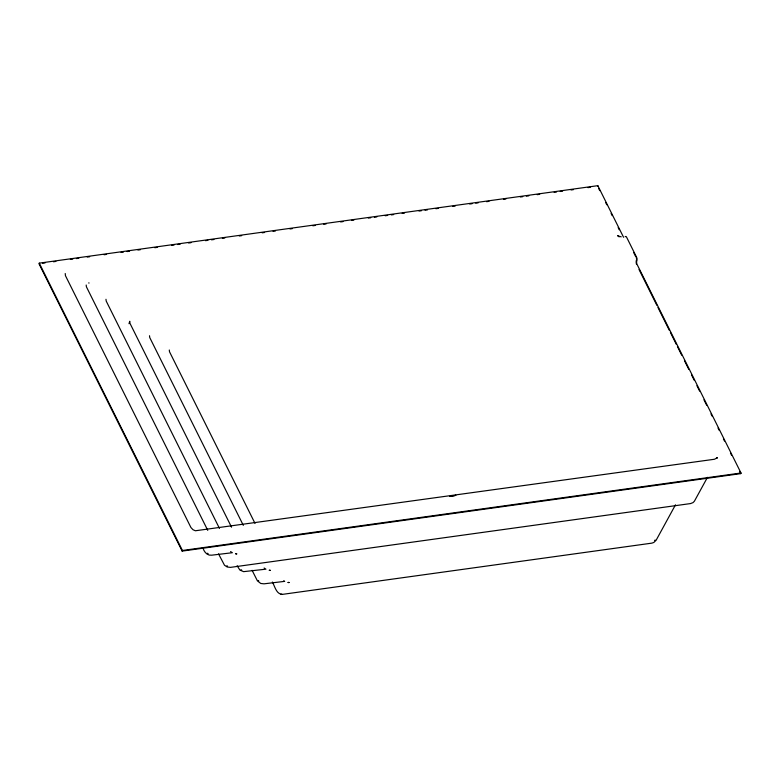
<?xml version="1.0" encoding="UTF-8"?>
<svg xmlns="http://www.w3.org/2000/svg" width="780" height="780" viewBox="0 0 780 780"><rect width="100%" height="100%" fill="white"/><g stroke="black" fill="none" stroke-linecap="round" stroke-linejoin="round"><path stroke-width="1.17" d="M65.228 273.517L65.452 275.681L190.924 527.514L193.011 529.737L195.39 530.77L714.519 459.244L716.986 457.88M86.19 285.022L86.414 286.825L207.763 530.371M105.973 299.286L106.207 301.08L219.472 528.421M149.506 335.731L149.731 337.535L243.321 525.369M169.289 349.996L169.523 351.79L255.031 523.419M129.002 323.7L129.743 321.272L129.948 323.281L231.533 527.183M636.49 260.042L636.422 260.227A3.588 1.599 82.1 0 0 636.49 264.215M623.649 237.286A2.613 1.16 82.1 0 1 623.279 236.73L597.841 185.669L39.263 263.143L39 263.776L182.159 551.109L740.737 473.635L741 473.002L637.114 264.498A2.613 1.16 82.1 0 1 636.802 260.93L636.87 260.744A2.613 1.16 82.1 0 0 636.558 257.176L626.652 237.296A2.613 1.16 82.1 0 0 625.882 236.438L625.141 236.691M182.159 551.109L182.422 550.485L39.263 263.143M597.577 186.293L597.841 185.669M272.366 582.036C274.843 586.102 276.364 594.965 283.023 594.292L651.836 543.143L653.786 542.48L656.097 540.306L675.49 504.826M707.489 477.302L694.405 501.199L693.069 502.593L690.553 503.568L230.441 567.382L227.195 567.001L224.494 565.246L218.527 553.858M654.664 540.589L655.112 539.994M449.923 496.47L455.9 495.339L449.904 496.421M42.617 263.269L45.035 262.938M53.479 261.768L55.887 261.427M70.366 259.418L72.784 259.087M76.401 258.59L78.809 258.248M87.253 257.078L89.671 256.747M104.149 254.738L106.558 254.397M121.037 252.398L123.454 252.057M127.072 251.56L129.48 251.219M137.924 250.048L140.341 249.717M154.82 247.708L157.228 247.377M171.707 245.368L174.115 245.027M177.743 244.53L180.151 244.198M188.594 243.019L191.012 242.687M205.491 240.679L207.899 240.347M211.516 239.84L213.934 239.509M222.378 238.339L224.786 238.007M239.265 235.999L241.683 235.657M262.187 232.82L264.605 232.479M273.049 231.309L275.457 230.977M289.936 228.969L292.354 228.628M312.858 225.791L315.276 225.449M323.719 224.279L326.128 223.948M340.606 221.939L343.024 221.608M351.468 220.438L353.876 220.096M368.355 218.088L370.763 217.756M374.39 217.249L376.798 216.918M385.242 215.748L387.66 215.416M391.277 214.909L393.685 214.578M402.139 213.408L404.547 213.067M419.026 211.058L421.434 210.727M425.061 210.23L427.469 209.888M435.913 208.718L438.331 208.387M452.8 206.378L455.218 206.047M469.697 204.038L472.105 203.697M475.722 203.2L478.14 202.858M486.584 201.689L489.002 201.357M503.47 199.349L505.889 199.017M520.367 197.008L522.775 196.667M526.393 196.17L528.811 195.839M537.254 194.668L539.663 194.327M554.141 192.319L556.559 191.987M560.176 191.48L562.585 191.149M571.038 189.979L573.446 189.647M587.925 187.639L590.333 187.297M182.422 550.485L741 473.002M621.241 236.847L617.955 235.891M89.095 282.994L88.666 282.945M280.927 594.145L281.726 594.301M226.873 565.802L227.526 566.085M283.696 580.808L284.68 581.363L264.01 583.83L260.754 583.459L257.419 580.876L252.096 570.326M241.059 569.712L241.673 570.063M207.499 553.254L208.114 553.605M264.127 568.015L265.921 569.176L243.584 571.652L239.87 570.043L237.139 565.754M230.568 551.567L232.362 552.718L211.682 555.184C207.344 555.867 204.155 551.957 203.024 548.203M617.643 235.657L619.183 236.905M258.356 580.515L258.765 581.022M633.682 252.574L635.768 256.766M598.66 188.468L599.742 190.642M605.699 202.595L606.782 204.769M611.111 213.457L612.193 215.631M618.15 227.584L619.232 229.759M639.015 269.471L656.867 305.311M657.95 307.476L669.318 330.291M670.4 332.456L676.348 344.409M677.43 346.573L681.759 355.261M684.469 360.691L688.798 369.379M691.499 374.81L694.2 380.24M696.91 385.671L699.611 391.102M703.94 399.789L706.651 405.22M710.98 413.907L712.062 416.081M718.009 428.025L719.092 430.199M723.421 438.886L724.503 441.061M730.46 453.005L731.542 455.179M739.654 471.461L740.737 473.635M636.295 257.81A1.628 0.731 82.1 0 1 636.538 258.541M717.073 457.762L716.703 458.279L717.073 457.762M289.039 582.543L288.064 582.446L289.039 582.543M236.72 553.898L235.745 553.8L236.72 553.898M270.28 570.346L269.305 570.258L270.28 570.346"/></g></svg>
